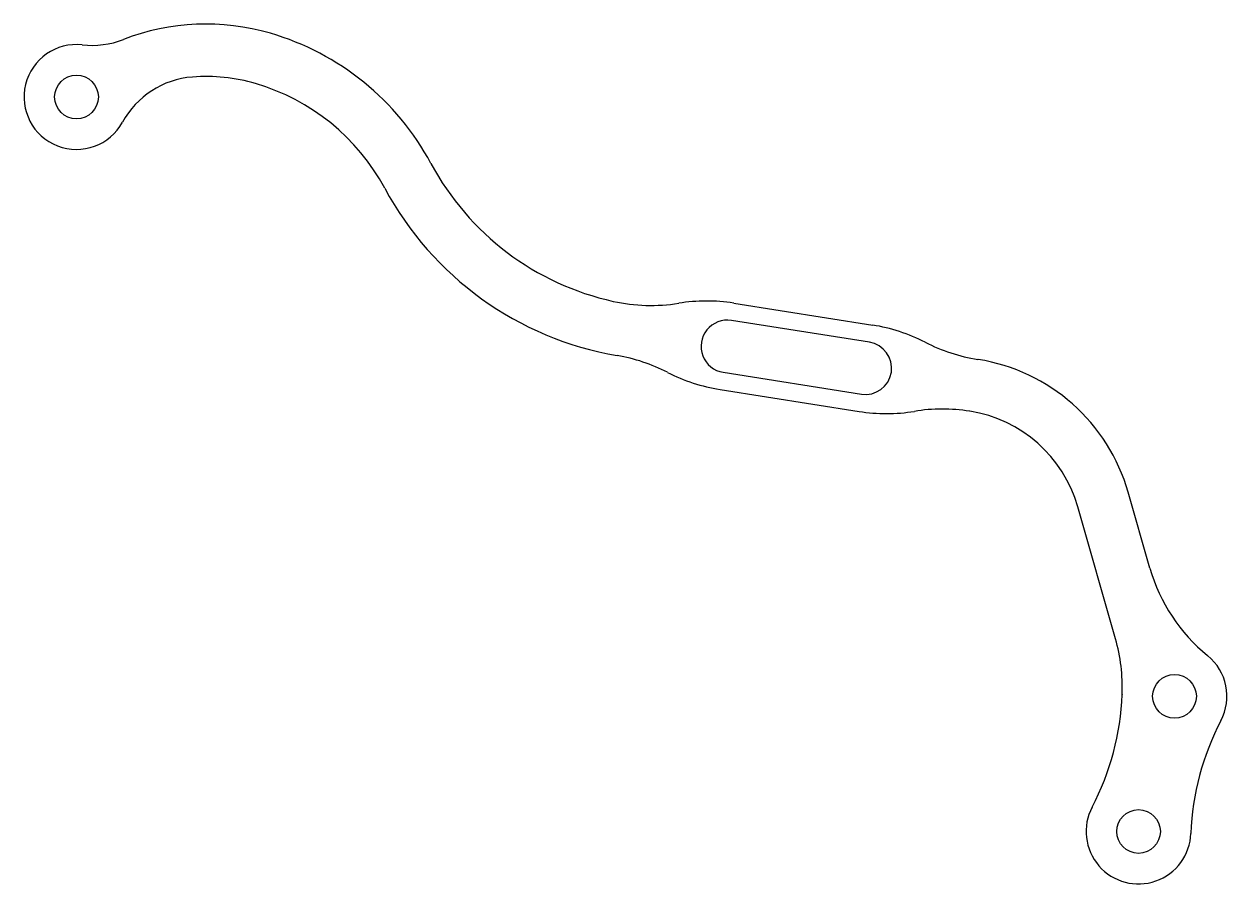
# Model space of a CAD drawing. Header units: millimetres. Extents: x 10 to 78.8, y -42 to 7.2.
import ezdxf

# ---------------------------------------------------------------- set-up
doc = ezdxf.new("R2010")
doc.units = ezdxf.units.MM

msp = doc.modelspace()

# ---------------------------------------------------------------- linework, layer by layer
at = {"color": 7, "linetype": 'Continuous', "lineweight": 25}
for p, q in [((50.598, -8.791), (58.55, -10.046)), ((58.369, -11.03), (50.467, -9.783)), ((64.58, -12.01), (64.563, -12.008)), ((50, -12.747), (57.902, -13.994)), ((49.819, -13.73), (57.771, -14.985)), ((64.113, -14.974), (64.095, -14.971)), ((74.409, -23.944), (73.168, -19.609)), ((72.444, -27.983), (70.284, -20.434)), ((72.821, -31.151), (72.82, -31.169))]:
    msp.add_line(p, q, dxfattribs=at)
for centre in [(13, 3), (75.818, -31.277), (73.76, -39.008)]:
    msp.add_circle(centre, 1.25, dxfattribs=at)
for centre, radius, start, end in [((20.411, -5.948), 13.119, 73.70942, 111.13522), ((13.878, 10.952), 5, 263.69914, 291.13522), ((19.798, -8.046), 15.305, 28.25655, 73.70942), ((13, 3), 3, 83.69914, 331.27526), ((20.016, -0.845), 5, 94.43241, 151.27526), ((20.411, -5.948), 10.119, 73.70942, 94.43241), ((19.798, -8.046), 12.305, 28.25655, 73.70942), ((47.087, 6.621), 15.677, 208.25655, 257.56829), ((47.087, 6.621), 18.677, 208.25655, 260.26815), ((45.865, 1.077), 10, 257.56829, 279.13162), ((49.039, -18.669), 10, 81.03213, 99.13162), ((50.233, -11.265), 1.5, 81.03213, 261.03213), ((56.991, -19.924), 10, 62.83726, 81.03213), ((58.136, -12.512), 1.5, 261.03213, 81.03213), ((66.122, -2.13), 10, 242.83726, 261.03213), ((42.24, -21.643), 10, 62.81389, 80.26815), ((62.919, -22.541), 10.661, 15.96469, 81.03213), ((51.378, -3.853), 10, 242.81389, 261.03213), ((59.33, -5.108), 10, 261.03213, 279.227), ((62.537, -24.849), 10, 81.03213, 99.227), ((62.919, -22.541), 7.661, 15.96469, 81.03213), ((84.023, -21.193), 10, 195.96469, 230.86533), ((62.829, -30.733), 10, 357.60272, 15.96469), ((75.818, -31.277), 3, 332.25207, 50.86533), ((57.83, -30.627), 15, 332.25207, 357.93125), ((91.748, -39.657), 15, 152.25207, 177.93125), ((73.76, -39.008), 3, 152.25207, 357.93125)]:
    msp.add_arc(centre, radius, start, end, dxfattribs=at)

doc.saveas('drawing.dxf')
